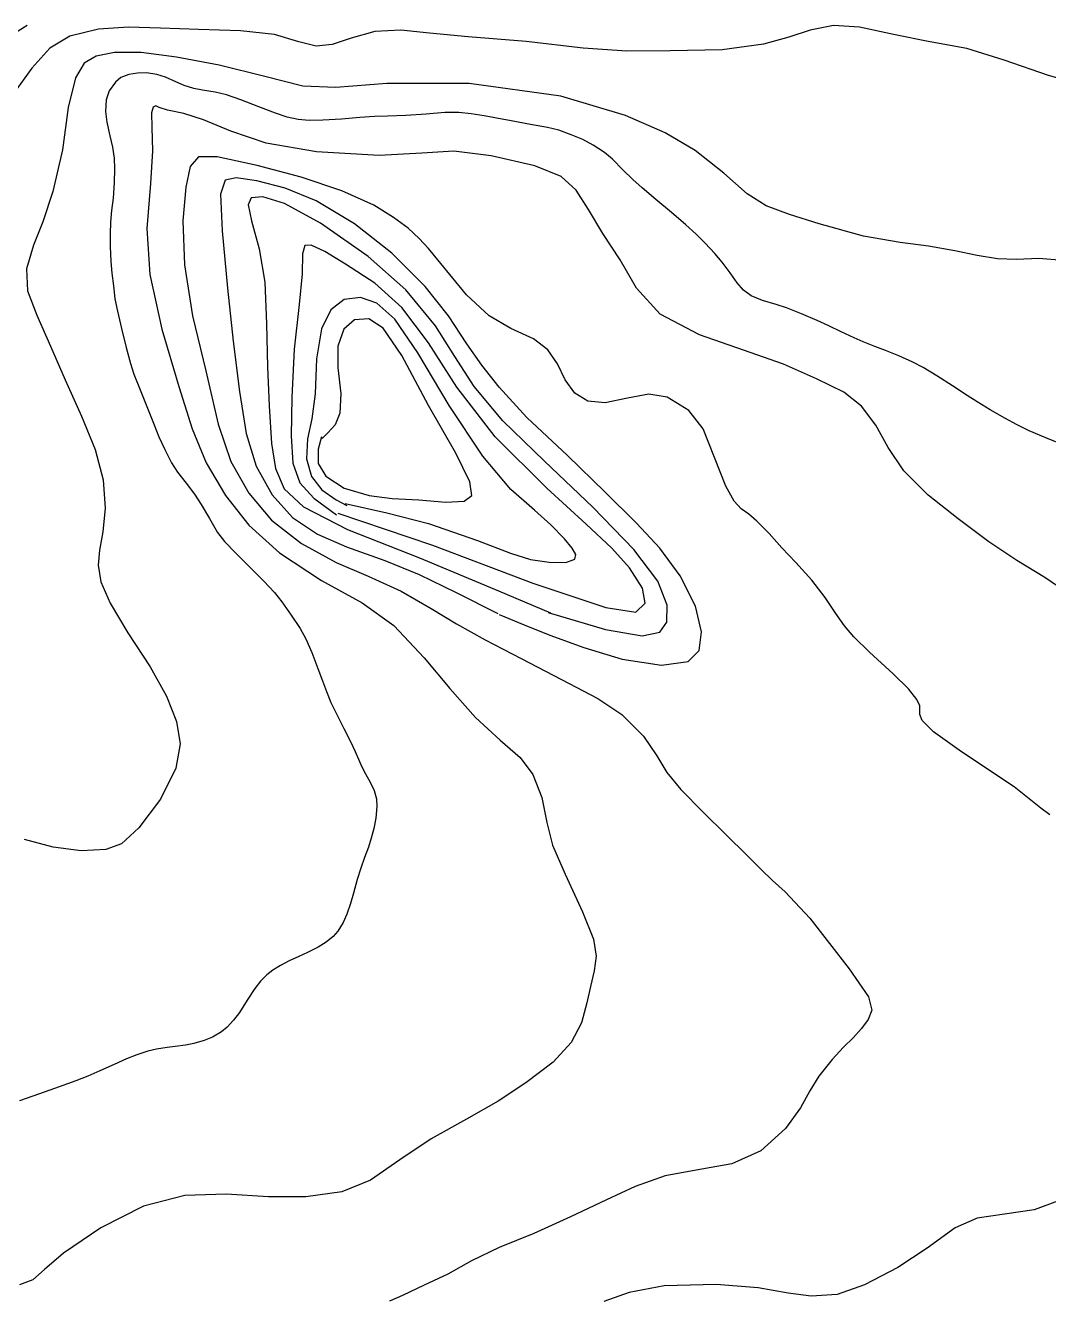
# Model space of a CAD drawing. Extents: x -717076 to -715000, y -984627 to -984000.
# Drawn here: x -715854.4 to -715613.3, y -984480.8 to -984180.2 of the extents above; entities that cross this region are included whole.
import ezdxf

# ---------------------------------------------------------------- set-up
doc = ezdxf.new("R2010")
doc.units = 0
doc.layers.add('contour_lines', color=1, linetype='CONTINUOUS')

msp = doc.modelspace()

# ---------------------------------------------------------------- linework, layer by layer
at = {"layer": 'contour_lines', "color": 1}
for p, q in [((-715854.006, -984180.168, 276), (-715859.706, -984183.802, 276)), ((-715843.914, -984182.72, 277), (-715848.626, -984185.538, 277)), ((-715837.181, -984181.052, 277), (-715843.914, -984182.72, 277)), ((-715830.113, -984180.584, 277), (-715837.181, -984181.052, 277)), ((-715822.574, -984180.858, 277), (-715830.113, -984180.584, 277)), ((-715813.638, -984181.175, 277), (-715822.574, -984180.858, 277)), ((-715803.706, -984181.473, 277), (-715813.638, -984181.175, 277)), ((-715795.734, -984182.314, 277), (-715803.706, -984181.473, 277)), ((-715790.011, -984184.044, 277), (-715795.734, -984182.314, 277)), ((-715772.048, -984181.579, 277), (-715777.615, -984183.146, 277)), ((-715765.945, -984181.265, 277), (-715772.048, -984181.579, 277)), ((-715759.224, -984181.984, 277), (-715765.945, -984181.265, 277)), ((-715750.113, -984182.827, 277), (-715759.224, -984181.984, 277)), ((-715736.397, -984183.934, 277), (-715750.113, -984182.827, 277)), ((-715669.482, -984181.261, 277), (-715674.477, -984182.93, 277)), ((-715663.998, -984180.234, 277), (-715669.482, -984181.261, 277)), ((-715657.852, -984180.573, 277), (-715663.998, -984180.234, 277)), ((-715649.42, -984182.412, 277), (-715657.852, -984180.573, 277)), ((-715641.639, -984183.929, 277), (-715649.42, -984182.412, 277)), ((-715848.626, -984185.538, 277), (-715852.93, -984190.265, 277)), ((-715785.909, -984185.035, 277), (-715790.011, -984184.044, 277)), ((-715782.145, -984184.658, 277), (-715785.909, -984185.035, 277)), ((-715777.615, -984183.146, 277), (-715782.145, -984184.658, 277)), ((-715722.981, -984185.569, 277), (-715736.397, -984183.934, 277)), ((-715712.717, -984186.236, 277), (-715722.981, -984185.569, 277)), ((-715690.213, -984185.905, 277), (-715702.483, -984186.177, 277)), ((-715680.463, -984184.579, 277), (-715690.213, -984185.905, 277)), ((-715674.477, -984182.93, 277), (-715680.463, -984184.579, 277)), ((-715632.587, -984185.613, 277), (-715641.639, -984183.929, 277)), ((-715623.745, -984188.338, 277), (-715632.587, -984185.613, 277)), ((-715837.697, -984187.416, 278), (-715840.557, -984189.068, 278)), ((-715833.422, -984186.542, 278), (-715837.697, -984187.416, 278)), ((-715827.157, -984186.562, 278), (-715833.422, -984186.542, 278)), ((-715818.788, -984187.673, 278), (-715827.157, -984186.562, 278)), ((-715808.758, -984189.578, 278), (-715818.788, -984187.673, 278)), ((-715702.483, -984186.177, 277), (-715712.717, -984186.236, 277)), ((-715613.339, -984191.973, 277), (-715623.745, -984188.338, 277)), ((-715852.93, -984190.265, 277), (-715857.203, -984196.235, 277)), ((-715840.557, -984189.068, 278), (-715842.577, -984192.486, 278)), ((-715830.002, -984191.737, 279), (-715831.914, -984192.466, 279)), ((-715827.961, -984191.393, 279), (-715830.002, -984191.737, 279)), ((-715825.893, -984191.372, 279), (-715827.961, -984191.393, 279)), ((-715823.465, -984191.707, 279), (-715825.893, -984191.372, 279)), ((-715821.39, -984192.37, 279), (-715823.465, -984191.707, 279)), ((-715798.007, -984192.236, 278), (-715808.758, -984189.578, 278)), ((-715842.577, -984192.486, 278), (-715844.354, -984199.527, 278)), ((-715833.2, -984193.525, 279), (-715834.664, -984195.622, 279)), ((-715831.914, -984192.466, 279), (-715833.2, -984193.525, 279)), ((-715818.971, -984193.492, 279), (-715821.39, -984192.37, 279)), ((-715816.972, -984194.366, 279), (-715818.971, -984193.492, 279)), ((-715814.718, -984195.057, 279), (-715816.972, -984194.366, 279)), ((-715789.042, -984194.488, 278), (-715798.007, -984192.236, 278)), ((-715781.297, -984194.825, 278), (-715789.042, -984194.488, 278)), ((-715769.238, -984193.893, 278), (-715781.297, -984194.825, 278)), ((-715749.854, -984193.888, 278), (-715769.238, -984193.893, 278)), ((-715728.212, -984196.805, 278), (-715749.854, -984193.888, 278)), ((-715606.904, -984193.756, 277), (-715613.339, -984191.973, 277)), ((-715835.367, -984197.698, 279), (-715835.541, -984200.477, 279)), ((-715834.664, -984195.622, 279), (-715835.367, -984197.698, 279)), ((-715812.7, -984195.433, 279), (-715814.718, -984195.057, 279)), ((-715809.708, -984195.887, 279), (-715812.7, -984195.433, 279)), ((-715807.031, -984196.509, 279), (-715809.708, -984195.887, 279)), ((-715803.608, -984197.689, 279), (-715807.031, -984196.509, 279)), ((-715799.425, -984199.33, 279), (-715803.608, -984197.689, 279)), ((-715712.992, -984201.397, 278), (-715728.212, -984196.805, 278)), ((-715844.354, -984199.527, 278), (-715845.693, -984209.476, 278)), ((-715835.541, -984200.477, 279), (-715835.246, -984202.944, 279)), ((-715824.28, -984199.397, 280), (-715824.665, -984200.8, 280)), ((-715824.665, -984200.8, 280), (-715824.642, -984204.187, 280)), ((-715823.683, -984199.145, 280), (-715824.28, -984199.397, 280)), ((-715822.862, -984199.501, 280), (-715823.683, -984199.145, 280)), ((-715820.932, -984200.171, 280), (-715822.862, -984199.501, 280)), ((-715817.076, -984200.933, 280), (-715820.932, -984200.171, 280)), ((-715812.408, -984202.409, 280), (-715817.076, -984200.933, 280)), ((-715795.494, -984200.849, 279), (-715799.425, -984199.33, 279)), ((-715792.736, -984201.769, 279), (-715795.494, -984200.849, 279)), ((-715755.552, -984200.727, 279), (-715759.986, -984201.101, 279)), ((-715752.263, -984200.684, 279), (-715755.552, -984200.727, 279)), ((-715749.38, -984201.006, 279), (-715752.263, -984200.684, 279)), ((-715835.246, -984202.944, 279), (-715834.513, -984206.172, 279)), ((-715805.983, -984205.11, 280), (-715812.408, -984202.409, 280)), ((-715790.112, -984202.331, 279), (-715792.736, -984201.769, 279)), ((-715787.532, -984202.54, 279), (-715790.112, -984202.331, 279)), ((-715784.286, -984202.506, 279), (-715787.532, -984202.54, 279)), ((-715779.94, -984202.28, 279), (-715784.286, -984202.506, 279)), ((-715775.57, -984201.862, 279), (-715779.94, -984202.28, 279)), ((-715772.16, -984201.624, 279), (-715775.57, -984201.862, 279)), ((-715769.069, -984201.526, 279), (-715772.16, -984201.624, 279)), ((-715764.802, -984201.397, 279), (-715769.069, -984201.526, 279)), ((-715759.986, -984201.101, 279), (-715764.802, -984201.397, 279)), ((-715746.268, -984201.503, 279), (-715749.38, -984201.006, 279)), ((-715743.825, -984201.945, 279), (-715746.268, -984201.503, 279)), ((-715739.95, -984202.66, 279), (-715743.825, -984201.945, 279)), ((-715735.376, -984203.477, 279), (-715739.95, -984202.66, 279)), ((-715731.342, -984204.242, 279), (-715735.376, -984203.477, 279)), ((-715703.659, -984205.487, 278), (-715712.992, -984201.397, 278)), ((-715834.513, -984206.172, 279), (-715833.894, -984208.855, 279)), ((-715824.642, -984204.187, 280), (-715824.494, -984209.704, 280)), ((-715797.698, -984207.921, 280), (-715805.983, -984205.11, 280)), ((-715728.725, -984204.889, 279), (-715731.342, -984204.242, 279)), ((-715725.793, -984205.915, 279), (-715728.725, -984204.889, 279)), ((-715723.081, -984207.051, 279), (-715725.793, -984205.915, 279)), ((-715696.563, -984209.667, 278), (-715703.659, -984205.487, 278)), ((-715845.693, -984209.476, 278), (-715847.948, -984219.295, 278)), ((-715833.894, -984208.855, 279), (-715833.5, -984211.45, 279)), ((-715824.494, -984209.704, 280), (-715824.946, -984217.385, 280)), ((-715785.841, -984209.976, 280), (-715797.698, -984207.921, 280)), ((-715753.446, -984209.785, 280), (-715761.016, -984210.266, 280)), ((-715744.639, -984210.901, 280), (-715753.446, -984209.785, 280)), ((-715720.582, -984208.396, 279), (-715723.081, -984207.051, 279)), ((-715717.97, -984210.107, 279), (-715720.582, -984208.396, 279)), ((-715689.806, -984215.015, 278), (-715696.563, -984209.667, 278)), ((-715833.5, -984211.45, 279), (-715833.383, -984213.935, 279)), ((-715813.657, -984211.146, 281), (-715815.588, -984213.428, 281)), ((-715809.196, -984211.114, 281), (-715813.657, -984211.146, 281)), ((-715799.806, -984213.155, 281), (-715809.196, -984211.114, 281)), ((-715771.076, -984210.812, 280), (-715785.841, -984209.976, 280)), ((-715761.016, -984210.266, 280), (-715771.076, -984210.812, 280)), ((-715734.376, -984213.271, 280), (-715744.639, -984210.901, 280)), ((-715716.1, -984211.691, 279), (-715717.97, -984210.107, 279)), ((-715713.636, -984214.166, 279), (-715716.1, -984211.691, 279)), ((-715833.383, -984213.935, 279), (-715833.49, -984217.172, 279)), ((-715815.588, -984213.428, 281), (-715816.636, -984218.262, 281)), ((-715789.452, -984215.884, 281), (-715799.806, -984213.155, 281)), ((-715779.877, -984219.123, 281), (-715789.452, -984215.884, 281)), ((-715728.16, -984215.783, 280), (-715734.376, -984213.271, 280)), ((-715724.592, -984218.97, 280), (-715728.16, -984215.783, 280)), ((-715711.255, -984216.508, 279), (-715713.636, -984214.166, 279)), ((-715684.356, -984219.827, 278), (-715689.806, -984215.015, 278)), ((-715833.49, -984217.172, 279), (-715833.762, -984220.901, 279)), ((-715824.946, -984217.385, 280), (-715825.83, -984228.047, 280)), ((-715816.636, -984218.262, 281), (-715817.281, -984226.224, 281)), ((-715807.299, -984216.626, 282), (-715808.428, -984219.951, 282)), ((-715804.762, -984216.095, 282), (-715807.299, -984216.626, 282)), ((-715799.907, -984216.799, 282), (-715804.762, -984216.095, 282)), ((-715793.184, -984218.507, 282), (-715799.907, -984216.799, 282)), ((-715785.929, -984221.531, 282), (-715793.184, -984218.507, 282)), ((-715721.711, -984223.54, 280), (-715724.592, -984218.97, 280)), ((-715709.079, -984218.455, 279), (-715711.255, -984216.508, 279)), ((-715705.865, -984221.159, 279), (-715709.079, -984218.455, 279)), ((-715847.948, -984219.295, 278), (-715850.294, -984226.467, 278)), ((-715833.762, -984220.901, 279), (-715834.096, -984223.799, 279)), ((-715808.428, -984219.951, 282), (-715808.012, -984228.562, 282)), ((-715801.204, -984220.79, 283), (-715801.951, -984222.415, 283)), ((-715798.453, -984220.522, 283), (-715801.204, -984220.79, 283)), ((-715793.331, -984222.13, 283), (-715798.453, -984220.522, 283)), ((-715776.888, -984226.909, 282), (-715785.929, -984221.531, 282)), ((-715772.337, -984222.522, 281), (-715779.877, -984219.123, 281)), ((-715702.18, -984224.256, 279), (-715705.865, -984221.159, 279)), ((-715679.872, -984222.703, 278), (-715684.356, -984219.827, 278)), ((-715834.096, -984223.799, 279), (-715834.352, -984226.56, 279)), ((-715801.951, -984222.415, 283), (-715801.153, -984226.23, 283)), ((-715784.852, -984226.784, 283), (-715793.331, -984222.13, 283)), ((-715767.63, -984225.384, 281), (-715772.337, -984222.522, 281)), ((-715718.345, -984229.163, 280), (-715721.711, -984223.54, 280)), ((-715698.805, -984227.125, 279), (-715702.18, -984224.256, 279)), ((-715674.376, -984224.725, 278), (-715679.872, -984222.703, 278)), ((-715667.398, -984226.885, 278), (-715674.376, -984224.725, 278)), ((-715850.294, -984226.467, 278), (-715852.525, -984231.947, 278)), ((-715834.352, -984226.56, 279), (-715834.439, -984229.245, 279)), ((-715817.281, -984226.224, 281), (-715816.943, -984236.596, 281)), ((-715801.153, -984226.23, 283), (-715799.291, -984232.838, 283)), ((-715773.626, -984234.635, 283), (-715784.852, -984226.784, 283)), ((-715768.037, -984233.786, 282), (-715776.888, -984226.909, 282)), ((-715764.229, -984227.942, 281), (-715767.63, -984225.384, 281)), ((-715761.616, -984230.349, 281), (-715764.229, -984227.942, 281)), ((-715696.364, -984229.353, 279), (-715698.805, -984227.125, 279)), ((-715656.947, -984229.821, 278), (-715667.398, -984226.885, 278)), ((-715834.439, -984229.245, 279), (-715834.404, -984232.254, 279)), ((-715825.83, -984228.047, 280), (-715825.116, -984238.878, 280)), ((-715808.012, -984228.562, 282), (-715806.767, -984242.063, 282)), ((-715759.389, -984232.723, 281), (-715761.616, -984230.349, 281)), ((-715714.287, -984235.414, 280), (-715718.345, -984229.163, 280)), ((-715694.236, -984231.504, 279), (-715696.364, -984229.353, 279)), ((-715648.299, -984231.31, 278), (-715656.947, -984229.821, 278)), ((-715852.525, -984231.947, 278), (-715854.14, -984237.502, 278)), ((-715834.404, -984232.254, 279), (-715834.257, -984235.762, 279)), ((-715799.291, -984232.838, 283), (-715797.982, -984240.653, 283)), ((-715789.085, -984233.99, 284), (-715789.195, -984238.687, 284)), ((-715788.6, -984232.042, 284), (-715789.085, -984233.99, 284)), ((-715787.059, -984231.956, 284), (-715788.6, -984232.042, 284)), ((-715783.846, -984233.47, 284), (-715787.059, -984231.956, 284)), ((-715778.95, -984236.408, 284), (-715783.846, -984233.47, 284)), ((-715760.191, -984241.712, 282), (-715768.037, -984233.786, 282)), ((-715757.205, -984235.398, 281), (-715759.389, -984232.723, 281)), ((-715691.951, -984233.935, 279), (-715694.236, -984231.504, 279)), ((-715690.257, -984235.911, 279), (-715691.951, -984233.935, 279)), ((-715641.593, -984232.138, 278), (-715648.299, -984231.31, 278)), ((-715635.414, -984233.272, 278), (-715641.593, -984232.138, 278)), ((-715630.138, -984234.399, 278), (-715635.414, -984233.272, 278)), ((-715834.257, -984235.762, 279), (-715834.017, -984238.507, 279)), ((-715816.943, -984236.596, 281), (-715814.998, -984248.547, 281)), ((-715772.088, -984240.866, 284), (-715778.95, -984236.408, 284)), ((-715764.764, -984242.496, 283), (-715773.626, -984234.635, 283)), ((-715754.418, -984238.829, 281), (-715757.205, -984235.398, 281)), ((-715710.436, -984242.033, 280), (-715714.287, -984235.414, 280)), ((-715688.363, -984238.418, 279), (-715690.257, -984235.911, 279)), ((-715625.324, -984235.153, 278), (-715630.138, -984234.399, 278)), ((-715620.844, -984235.282, 278), (-715625.324, -984235.153, 278)), ((-715615.582, -984235.044, 278), (-715620.844, -984235.282, 278)), ((-715609.898, -984235.557, 278), (-715615.582, -984235.044, 278)), ((-715854.14, -984237.502, 278), (-715853.893, -984242.692, 278)), ((-715834.017, -984238.507, 279), (-715833.686, -984241.545, 279)), ((-715825.116, -984238.878, 280), (-715822.286, -984251.754, 280)), ((-715789.195, -984238.687, 284), (-715789.932, -984245.948, 284)), ((-715750.461, -984243.665, 281), (-715754.418, -984238.829, 281)), ((-715686.677, -984240.788, 279), (-715688.363, -984238.418, 279)), ((-715853.893, -984242.692, 278), (-715851.699, -984248.449, 278)), ((-715833.686, -984241.545, 279), (-715833.317, -984244.549, 279)), ((-715806.767, -984242.063, 282), (-715805.463, -984254.554, 282)), ((-715797.982, -984240.653, 283), (-715797.562, -984250.479, 283)), ((-715765.74, -984246.586, 284), (-715772.088, -984240.866, 284)), ((-715757.782, -984250.92, 283), (-715764.764, -984242.496, 283)), ((-715754.745, -984248.595, 282), (-715760.191, -984241.712, 282)), ((-715704.8, -984248.195, 280), (-715710.436, -984242.033, 280)), ((-715685.214, -984242.549, 279), (-715686.677, -984240.788, 279)), ((-715683.4, -984243.87, 279), (-715685.214, -984242.549, 279)), ((-715833.317, -984244.549, 279), (-715832.735, -984247.449, 279)), ((-715789.932, -984245.948, 284), (-715791.068, -984256.398, 284)), ((-715779.29, -984244.737, 285), (-715782.475, -984247.15, 285)), ((-715775.47, -984244.279, 285), (-715779.29, -984244.737, 285)), ((-715771.569, -984245.608, 285), (-715775.47, -984244.279, 285)), ((-715767.352, -984249.408, 285), (-715771.569, -984245.608, 285)), ((-715745.139, -984248.598, 281), (-715750.461, -984243.665, 281)), ((-715680.69, -984244.938, 279), (-715683.4, -984243.87, 279)), ((-715677.5, -984245.895, 279), (-715680.69, -984244.938, 279)), ((-715675.074, -984246.701, 279), (-715677.5, -984245.895, 279)), ((-715851.699, -984248.449, 278), (-715848.463, -984255.732, 278)), ((-715832.735, -984247.449, 279), (-715831.743, -984251.556, 279)), ((-715814.998, -984248.547, 281), (-715811.915, -984261.506, 281)), ((-715782.475, -984247.15, 285), (-715784.6, -984251.636, 285)), ((-715759.43, -984254.91, 284), (-715765.74, -984246.586, 284)), ((-715750.377, -984255.176, 282), (-715754.745, -984248.595, 282)), ((-715740.001, -984251.573, 281), (-715745.139, -984248.598, 281)), ((-715695.523, -984253.027, 280), (-715704.8, -984248.195, 280)), ((-715671.555, -984248.099, 279), (-715675.074, -984246.701, 279)), ((-715667.859, -984249.646, 279), (-715671.555, -984248.099, 279)), ((-715831.743, -984251.556, 279), (-715830.645, -984256.042, 279)), ((-715822.286, -984251.754, 280), (-715818.257, -984265.199, 280)), ((-715797.562, -984250.479, 283), (-715797.39, -984260.583, 283)), ((-715784.6, -984251.636, 285), (-715785.775, -984258.709, 285)), ((-715779.396, -984251.692, 286), (-715780.772, -984255.746, 286)), ((-715776.821, -984249.515, 286), (-715779.396, -984251.692, 286)), ((-715773.444, -984249.319, 286), (-715776.821, -984249.515, 286)), ((-715770.083, -984251.528, 286), (-715773.444, -984249.319, 286)), ((-715765.667, -984257.937, 286), (-715770.083, -984251.528, 286)), ((-715761.909, -984257.265, 285), (-715767.352, -984249.408, 285)), ((-715753.219, -984258.158, 283), (-715757.782, -984250.92, 283)), ((-715734.709, -984254.008, 281), (-715740.001, -984251.573, 281)), ((-715665.064, -984250.906, 279), (-715667.859, -984249.646, 279)), ((-715662.145, -984252.327, 279), (-715665.064, -984250.906, 279)), ((-715805.463, -984254.554, 282), (-715803.995, -984266.408, 282)), ((-715752.736, -984265.416, 284), (-715759.43, -984254.91, 284)), ((-715731.281, -984256.578, 281), (-715734.709, -984254.008, 281)), ((-715685.155, -984256.688, 280), (-715695.523, -984253.027, 280)), ((-715659.141, -984253.783, 279), (-715662.145, -984252.327, 279)), ((-715657.016, -984254.703, 279), (-715659.141, -984253.783, 279)), ((-715654.213, -984255.77, 279), (-715657.016, -984254.703, 279)), ((-715848.463, -984255.732, 278), (-715845.034, -984263.645, 278)), ((-715830.645, -984256.042, 279), (-715829.669, -984259.784, 279)), ((-715791.068, -984256.398, 284), (-715791.601, -984267.822, 284)), ((-715780.772, -984255.746, 286), (-715780.786, -984260.846, 286)), ((-715759.408, -984269.686, 286), (-715765.667, -984257.937, 286)), ((-715754.584, -984269.67, 285), (-715761.909, -984257.265, 285)), ((-715746.833, -984260.183, 282), (-715750.377, -984255.176, 282)), ((-715729.053, -984259.927, 281), (-715731.281, -984256.578, 281)), ((-715675.763, -984259.988, 280), (-715685.155, -984256.688, 280)), ((-715651.757, -984256.717, 279), (-715654.213, -984255.77, 279)), ((-715648.602, -984258.04, 279), (-715651.757, -984256.717, 279)), ((-715645.281, -984259.507, 279), (-715648.602, -984258.04, 279)), ((-715829.669, -984259.784, 279), (-715828.834, -984262.313, 279)), ((-715797.39, -984260.583, 283), (-715797, -984269.797, 283)), ((-715785.775, -984258.709, 285), (-715786.13, -984266.99, 285)), ((-715780.786, -984260.846, 286), (-715780.118, -984266.867, 286)), ((-715748.67, -984265.208, 283), (-715753.219, -984258.158, 283)), ((-715742.797, -984265.366, 282), (-715746.833, -984260.183, 282)), ((-715727.223, -984263.623, 281), (-715729.053, -984259.927, 281)), ((-715668.023, -984263.454, 280), (-715675.763, -984259.988, 280)), ((-715642.825, -984260.761, 279), (-715645.281, -984259.507, 279)), ((-715639.646, -984262.689, 279), (-715642.825, -984260.761, 279)), ((-715845.034, -984263.645, 278), (-715841.189, -984272.194, 278)), ((-715828.834, -984262.313, 279), (-715827.382, -984265.998, 279)), ((-715811.915, -984261.506, 281), (-715808.962, -984274.115, 281)), ((-715724.944, -984266.799, 281), (-715727.223, -984263.623, 281)), ((-715661.558, -984266.585, 280), (-715668.023, -984263.454, 280)), ((-715635.907, -984265.111, 279), (-715639.646, -984262.689, 279)), ((-715827.382, -984265.998, 279), (-715825.649, -984270.327, 279)), ((-715818.257, -984265.199, 280), (-715815.146, -984275.18, 280)), ((-715803.995, -984266.408, 282), (-715802.423, -984276.312, 282)), ((-715786.13, -984266.99, 285), (-715786.901, -984272.834, 285)), ((-715780.118, -984266.867, 286), (-715780.278, -984271.537, 286)), ((-715743.696, -984277.067, 284), (-715752.736, -984265.416, 284)), ((-715741.94, -984273.286, 283), (-715748.67, -984265.208, 283)), ((-715736.267, -984272.504, 282), (-715742.797, -984265.366, 282)), ((-715721.849, -984268.717, 281), (-715724.944, -984266.799, 281)), ((-715707.504, -984267.013, 281), (-715712.502, -984268.001, 281)), ((-715703.163, -984267.735, 281), (-715707.504, -984267.013, 281)), ((-715657.368, -984269.832, 280), (-715661.558, -984266.585, 280)), ((-715632.517, -984267.33, 279), (-715635.907, -984265.111, 279)), ((-715797, -984269.797, 283), (-715796.418, -984278.626, 283)), ((-715791.601, -984267.822, 284), (-715791.81, -984276.864, 284)), ((-715752.998, -984280.945, 286), (-715759.408, -984269.686, 286)), ((-715746.606, -984281.619, 285), (-715754.584, -984269.67, 285)), ((-715717.766, -984269.089, 281), (-715721.849, -984268.717, 281)), ((-715712.502, -984268.001, 281), (-715717.766, -984269.089, 281)), ((-715698.038, -984270.896, 281), (-715703.163, -984267.735, 281)), ((-715654.035, -984274.363, 280), (-715657.368, -984269.832, 280)), ((-715630.115, -984268.846, 279), (-715632.517, -984267.33, 279)), ((-715627.041, -984270.695, 279), (-715630.115, -984268.846, 279)), ((-715841.189, -984272.194, 278), (-715837.972, -984280.095, 278)), ((-715825.649, -984270.327, 279), (-715824.081, -984274.266, 279)), ((-715786.901, -984272.834, 285), (-715787.9, -984277.582, 285)), ((-715780.278, -984271.537, 286), (-715781.422, -984274.232, 286)), ((-715726.705, -984281.472, 282), (-715736.267, -984272.504, 282)), ((-715694.718, -984275.198, 281), (-715698.038, -984270.896, 281)), ((-715623.598, -984272.715, 279), (-715627.041, -984270.695, 279)), ((-715620.732, -984274.28, 279), (-715623.598, -984272.715, 279)), ((-715824.081, -984274.266, 279), (-715822.929, -984277.08, 279)), ((-715815.146, -984275.18, 280), (-715811.778, -984283.195, 280)), ((-715808.962, -984274.115, 281), (-715805.978, -984282.915, 281)), ((-715781.422, -984274.232, 286), (-715783.142, -984276.144, 286)), ((-715732.119, -984282.781, 283), (-715741.94, -984273.286, 283)), ((-715692.004, -984281.96, 281), (-715694.718, -984275.198, 281)), ((-715651.1, -984279.613, 280), (-715654.035, -984274.363, 280)), ((-715617.867, -984275.636, 279), (-715620.732, -984274.28, 279)), ((-715613.916, -984277.331, 279), (-715617.867, -984275.636, 279)), ((-715822.929, -984277.08, 279), (-715821.553, -984280.066, 279)), ((-715802.423, -984276.312, 282), (-715800.056, -984283.965, 282)), ((-715796.418, -984278.626, 283), (-715795.477, -984284.585, 283)), ((-715791.81, -984276.864, 284), (-715791.403, -984283.277, 284)), ((-715787.9, -984277.582, 285), (-715788.167, -984282.274, 285)), ((-715784.665, -984277.057, 286), (-715785.447, -984280.015, 286)), ((-715783.142, -984276.144, 286), (-715784.486, -984277.45, 286)), ((-715731.56, -984289.179, 284), (-715743.696, -984277.067, 284)), ((-715609.345, -984279.225, 279), (-715613.916, -984277.331, 279)), ((-715837.972, -984280.095, 278), (-715836.083, -984287.246, 278)), ((-715821.553, -984280.066, 279), (-715819.945, -984283.187, 279)), ((-715785.447, -984280.015, 286), (-715785.406, -984283.35, 286)), ((-715749.699, -984287.663, 286), (-715752.998, -984280.945, 286)), ((-715739.987, -984289.458, 285), (-715746.606, -984281.619, 285)), ((-715717.771, -984290.129, 282), (-715726.705, -984281.472, 282)), ((-715689.333, -984288.69, 281), (-715692.004, -984281.96, 281)), ((-715647.394, -984285.1, 280), (-715651.1, -984279.613, 280)), ((-715819.945, -984283.187, 279), (-715818.542, -984285.401, 279)), ((-715811.778, -984283.195, 280), (-715807.228, -984290.929, 280)), ((-715805.978, -984282.915, 281), (-715801.772, -984290.379, 281)), ((-715800.056, -984283.965, 282), (-715796.274, -984290.785, 282)), ((-715795.477, -984284.585, 283), (-715793.424, -984289.326, 283)), ((-715791.403, -984283.277, 284), (-715789.768, -984287.892, 284)), ((-715788.167, -984282.274, 285), (-715787.031, -984286.43, 285)), ((-715785.406, -984283.35, 286), (-715783.626, -984286.367, 286)), ((-715720.691, -984293.632, 283), (-715732.119, -984282.781, 283)), ((-715641.648, -984290.798, 280), (-715647.394, -984285.1, 280)), ((-715836.083, -984287.246, 278), (-715835.579, -984293.897, 278)), ((-715818.542, -984285.401, 279), (-715816.55, -984288.012, 279)), ((-715816.55, -984288.012, 279), (-715814.57, -984290.622, 279)), ((-715789.768, -984287.892, 284), (-715786.452, -984291.565, 284)), ((-715787.031, -984286.43, 285), (-715784.566, -984289.533, 285)), ((-715783.626, -984286.367, 286), (-715779.279, -984289.155, 286)), ((-715749.223, -984290.926, 286), (-715749.699, -984287.663, 286)), ((-715814.57, -984290.622, 279), (-715812.999, -984293.012, 279)), ((-715807.228, -984290.929, 280), (-715801.737, -984297.897, 280)), ((-715801.772, -984290.379, 281), (-715796.384, -984296.72, 281)), ((-715796.274, -984290.785, 282), (-715791.46, -984296.085, 282)), ((-715793.424, -984289.326, 283), (-715788.86, -984293.56, 283)), ((-715784.566, -984289.533, 285), (-715781.198, -984291.91, 285)), ((-715779.279, -984289.155, 286), (-715773.436, -984290.878, 286)), ((-715773.436, -984290.878, 286), (-715767.975, -984291.58, 286)), ((-715751.01, -984292.261, 286), (-715749.223, -984290.926, 286)), ((-715734.474, -984294.357, 285), (-715739.987, -984289.458, 285)), ((-715722.29, -984297.665, 284), (-715731.56, -984289.179, 284)), ((-715710.393, -984297.394, 282), (-715717.771, -984290.129, 282)), ((-715687.417, -984292.278, 281), (-715689.333, -984288.69, 281)), ((-715634.617, -984296.371, 280), (-715641.648, -984290.798, 280)), ((-715835.579, -984293.897, 278), (-715836.156, -984299.442, 278)), ((-715812.999, -984293.012, 279), (-715811.026, -984296.355, 279)), ((-715788.86, -984293.56, 283), (-715778.502, -984298.892, 283)), ((-715786.452, -984291.565, 284), (-715781.095, -984295.467, 284)), ((-715781.198, -984291.91, 285), (-715778.699, -984293.289, 285)), ((-715779.045, -984292.774, 285), (-715769.232, -984294.974, 285)), ((-715767.975, -984291.58, 286), (-715761.664, -984291.966, 286)), ((-715761.664, -984291.966, 286), (-715755.351, -984292.441, 286)), ((-715755.351, -984292.441, 286), (-715751.01, -984292.261, 286)), ((-715711.028, -984303.598, 283), (-715720.691, -984293.632, 283)), ((-715685.755, -984294.03, 281), (-715687.417, -984292.278, 281)), ((-715683.943, -984295.326, 281), (-715685.755, -984294.03, 281)), ((-715811.026, -984296.355, 279), (-715809.115, -984299.602, 279)), ((-715796.384, -984296.72, 281), (-715789.343, -984302.245, 281)), ((-715791.46, -984296.085, 282), (-715785.609, -984300.033, 282)), ((-715780.786, -984295.029, 284), (-715758.45, -984302.63, 284)), ((-715769.232, -984294.974, 285), (-715759.424, -984297.463, 285)), ((-715730.6, -984297.833, 285), (-715734.474, -984294.357, 285)), ((-715682.021, -984296.927, 281), (-715683.943, -984295.326, 281)), ((-715679.173, -984299.841, 281), (-715682.021, -984296.927, 281)), ((-715627.378, -984301.792, 280), (-715634.617, -984296.371, 280)), ((-715836.156, -984299.442, 278), (-715836.986, -984303.819, 278)), ((-715809.115, -984299.602, 279), (-715807.514, -984301.731, 279)), ((-715801.737, -984297.897, 280), (-715794.522, -984304.4, 280)), ((-715785.609, -984300.033, 282), (-715778.772, -984303.002, 282)), ((-715778.502, -984298.892, 283), (-715761.539, -984305.576, 283)), ((-715759.424, -984297.463, 285), (-715747.906, -984301.482, 285)), ((-715727.372, -984301.084, 285), (-715730.6, -984297.833, 285)), ((-715716.247, -984303.276, 284), (-715722.29, -984297.665, 284)), ((-715704.929, -984303.308, 282), (-715710.393, -984297.394, 282)), ((-715676.127, -984303.254, 281), (-715679.173, -984299.841, 281)), ((-715807.514, -984301.731, 279), (-715804.805, -984304.515, 279)), ((-715789.343, -984302.245, 281), (-715781.208, -984306.665, 281)), ((-715778.772, -984303.002, 282), (-715769.708, -984306.224, 282)), ((-715758.45, -984302.63, 284), (-715734.848, -984311.556, 284)), ((-715747.906, -984301.482, 285), (-715740.076, -984304.461, 285)), ((-715725.573, -984303.299, 285), (-715727.372, -984301.084, 285)), ((-715620.745, -984306.241, 280), (-715627.378, -984301.792, 280)), ((-715836.986, -984303.819, 278), (-715837.28, -984307.28, 278)), ((-715804.805, -984304.515, 279), (-715801.461, -984307.832, 279)), ((-715794.522, -984304.4, 280), (-715784.658, -984310.89, 280)), ((-715761.539, -984305.576, 283), (-715742.889, -984313.387, 283)), ((-715740.076, -984304.461, 285), (-715735.395, -984306.017, 285)), ((-715735.395, -984306.017, 285), (-715730.977, -984306.643, 285)), ((-715727.034, -984306.661, 285), (-715724.904, -984305.877, 285)), ((-715724.689, -984304.827, 285), (-715725.573, -984303.299, 285)), ((-715724.904, -984305.877, 285), (-715724.689, -984304.827, 285)), ((-715712.023, -984307.916, 284), (-715716.247, -984303.276, 284)), ((-715705.356, -984311.103, 283), (-715711.028, -984303.598, 283)), ((-715700.105, -984309.857, 282), (-715704.929, -984303.308, 282)), ((-715672.875, -984306.695, 281), (-715676.127, -984303.254, 281)), ((-715837.28, -984307.28, 278), (-715836.596, -984311.243, 278)), ((-715801.461, -984307.832, 279), (-715798.226, -984311.115, 279)), ((-715781.208, -984306.665, 281), (-715773.633, -984309.927, 281)), ((-715769.708, -984306.224, 282), (-715761.651, -984309.482, 282)), ((-715730.977, -984306.643, 285), (-715727.034, -984306.661, 285)), ((-715709.013, -984312.77, 284), (-715712.023, -984307.916, 284)), ((-715669.068, -984310.839, 281), (-715672.875, -984306.695, 281)), ((-715614.224, -984310.238, 280), (-715620.745, -984306.241, 280)), ((-715836.596, -984311.243, 278), (-715834.419, -984316.269, 278)), ((-715798.226, -984311.115, 279), (-715795.739, -984313.732, 279)), ((-715784.658, -984310.89, 280), (-715775.059, -984316.166, 280)), ((-715773.633, -984309.927, 281), (-715765.88, -984313.436, 281)), ((-715761.651, -984309.482, 282), (-715752.932, -984313.794, 282)), ((-715734.848, -984311.556, 284), (-715717.646, -984317.314, 284)), ((-715703.172, -984316.712, 283), (-715705.356, -984311.103, 283)), ((-715696.521, -984316.999, 282), (-715700.105, -984309.857, 282)), ((-715665.916, -984314.923, 281), (-715669.068, -984310.839, 281)), ((-715608.469, -984314.171, 280), (-715614.224, -984310.238, 280)), ((-715795.739, -984313.732, 279), (-715793.984, -984315.926, 279)), ((-715765.88, -984313.436, 281), (-715758.755, -984317.554, 281)), ((-715752.932, -984313.794, 282), (-715743.119, -984318.719, 282)), ((-715742.889, -984313.387, 283), (-715730.634, -984318.53, 283)), ((-715708.353, -984316.236, 284), (-715709.013, -984312.77, 284)), ((-715663.45, -984318.728, 281), (-715665.916, -984314.923, 281)), ((-715834.419, -984316.269, 278), (-715830.239, -984323.262, 278)), ((-715793.984, -984315.926, 279), (-715791.803, -984319.056, 279)), ((-715775.059, -984316.166, 280), (-715767.58, -984321.503, 280)), ((-715758.755, -984317.554, 281), (-715752.814, -984321.108, 281)), ((-715717.646, -984317.314, 284), (-715710.577, -984318.35, 284)), ((-715710.577, -984318.35, 284), (-715708.353, -984316.236, 284)), ((-715703.245, -984320.759, 283), (-715703.172, -984316.712, 283)), ((-715695.115, -984323.047, 282), (-715696.521, -984316.999, 282)), ((-715791.803, -984319.056, 279), (-715789.694, -984322.234, 279)), ((-715752.814, -984321.108, 281), (-715746.068, -984324.885, 281)), ((-715742.734, -984318.936, 282), (-715736.846, -984321.339, 282)), ((-715731.216, -984318.471, 283), (-715717.675, -984322.463, 283)), ((-715704.887, -984323.08, 283), (-715703.245, -984320.759, 283)), ((-715661.431, -984321.611, 281), (-715663.45, -984318.728, 281)), ((-715830.239, -984323.262, 278), (-715825.046, -984331.236, 278)), ((-715789.694, -984322.234, 279), (-715788.314, -984324.672, 279)), ((-715767.58, -984321.503, 280), (-715760.404, -984329.174, 280)), ((-715736.846, -984321.339, 282), (-715730.824, -984323.81, 282)), ((-715730.824, -984323.81, 282), (-715722.796, -984326.728, 282)), ((-715717.675, -984322.463, 283), (-715709.073, -984323.934, 283)), ((-715709.073, -984323.934, 283), (-715704.887, -984323.08, 283)), ((-715695.603, -984327.453, 282), (-715695.115, -984323.047, 282)), ((-715659.197, -984324.202, 281), (-715661.431, -984321.611, 281)), ((-715788.314, -984324.672, 279), (-715786.897, -984327.908, 279)), ((-715746.068, -984324.885, 281), (-715737.582, -984329.264, 281)), ((-715722.796, -984326.728, 282), (-715713.762, -984329.427, 282)), ((-715655.475, -984327.817, 281), (-715659.197, -984324.202, 281)), ((-715786.897, -984327.908, 279), (-715785.477, -984331.619, 279)), ((-715760.404, -984329.174, 280), (-715754.419, -984336.385, 280)), ((-715737.582, -984329.264, 281), (-715728.11, -984334.213, 281)), ((-715713.762, -984329.427, 282), (-715704.493, -984330.88, 282)), ((-715704.493, -984330.88, 282), (-715698.246, -984329.98, 282)), ((-715698.246, -984329.98, 282), (-715695.603, -984327.453, 282)), ((-715649.937, -984332.882, 281), (-715655.475, -984327.817, 281)), ((-715825.046, -984331.236, 278), (-715821.176, -984338.184, 278)), ((-715785.477, -984331.619, 279), (-715784.407, -984334.551, 279)), ((-715646.294, -984336.482, 281), (-715649.937, -984332.882, 281)), ((-715784.407, -984334.551, 279), (-715783.466, -984337.09, 279)), ((-715728.11, -984334.213, 281), (-715719.531, -984338.735, 281)), ((-715821.176, -984338.184, 278), (-715818.816, -984344.169, 278)), ((-715783.466, -984337.09, 279), (-715782.417, -984339.634, 279)), ((-715754.419, -984336.385, 280), (-715748.335, -984343.184, 280)), ((-715719.531, -984338.735, 281), (-715713.89, -984342.503, 281)), ((-715644.353, -984338.98, 281), (-715646.294, -984336.482, 281)), ((-715643.658, -984340.437, 281), (-715644.353, -984338.98, 281)), ((-715782.417, -984339.634, 279), (-715781.12, -984342.332, 279)), ((-715643.635, -984341.43, 281), (-715643.658, -984340.437, 281)), ((-715643.651, -984342.48, 281), (-715643.635, -984341.43, 281)), ((-715818.816, -984344.169, 278), (-715817.963, -984349.416, 278)), ((-715781.12, -984342.332, 279), (-715779.345, -984345.789, 279)), ((-715748.335, -984343.184, 280), (-715742.519, -984348.54, 280)), ((-715713.89, -984342.503, 281), (-715708.791, -984347.578, 281)), ((-715643.064, -984343.883, 281), (-715643.651, -984342.48, 281)), ((-715640.444, -984346.538, 281), (-715643.064, -984343.883, 281)), ((-715779.345, -984345.789, 279), (-715777.805, -984348.857, 279)), ((-715708.791, -984347.578, 281), (-715705.625, -984352.244, 281)), ((-715633.789, -984351.287, 281), (-715640.444, -984346.538, 281)), ((-715817.963, -984349.416, 278), (-715818.946, -984355.112, 278)), ((-715777.805, -984348.857, 279), (-715776.737, -984351.188, 279)), ((-715776.737, -984351.188, 279), (-715775.711, -984353.59, 279)), ((-715742.519, -984348.54, 280), (-715737.839, -984352.622, 280)), ((-715775.711, -984353.59, 279), (-715775.065, -984355.014, 279)), ((-715737.839, -984352.622, 280), (-715734.804, -984356.62, 280)), ((-715705.625, -984352.244, 281), (-715703.271, -984356.138, 281)), ((-715621.446, -984359.525, 281), (-715633.789, -984351.287, 281)), ((-715818.946, -984355.112, 278), (-715822.582, -984362.464, 278)), ((-715775.065, -984355.014, 279), (-715774.276, -984356.506, 279)), ((-715774.276, -984356.506, 279), (-715773.177, -984358.465, 279)), ((-715734.804, -984356.62, 280), (-715732.683, -984362.034, 280)), ((-715703.271, -984356.138, 281), (-715699.943, -984360.133, 281)), ((-715773.177, -984358.465, 279), (-715772.24, -984360.426, 279)), ((-715699.943, -984360.133, 281), (-715694.707, -984365.516, 281)), ((-715615.146, -984364.583, 281), (-715621.446, -984359.525, 281)), ((-715822.582, -984362.464, 278), (-715827.661, -984369.207, 278)), ((-715772.24, -984360.426, 279), (-715771.694, -984362.382, 279)), ((-715771.694, -984362.382, 279), (-715771.612, -984364.169, 279)), ((-715732.683, -984362.034, 280), (-715731.569, -984367.936, 280)), ((-715771.612, -984364.169, 279), (-715771.87, -984366.937, 279)), ((-715694.707, -984365.516, 281), (-715689.281, -984370.803, 281)), ((-715613.011, -984366.131, 281), (-715615.146, -984364.583, 281)), ((-715827.661, -984369.207, 278), (-715831.751, -984372.923, 278)), ((-715771.87, -984366.937, 279), (-715772.29, -984369.339, 279)), ((-715731.569, -984367.936, 280), (-715730.221, -984373.248, 280)), ((-715847.901, -984373.732, 278), (-715854.629, -984371.917, 278)), ((-715772.906, -984371.662, 279), (-715773.584, -984373.707, 279)), ((-715772.29, -984369.339, 279), (-715772.906, -984371.662, 279)), ((-715689.281, -984370.803, 281), (-715684.395, -984375.59, 281)), ((-715841.232, -984374.624, 278), (-715847.901, -984373.732, 278)), ((-715835.466, -984374.327, 278), (-715841.232, -984374.624, 278)), ((-715831.751, -984372.923, 278), (-715835.466, -984374.327, 278)), ((-715773.584, -984373.707, 279), (-715774.484, -984376.159, 279)), ((-715730.221, -984373.248, 280), (-715727.222, -984380.131, 280)), ((-715774.484, -984376.159, 279), (-715775.373, -984378.658, 279)), ((-715684.395, -984375.59, 281), (-715680.991, -984379.028, 281)), ((-715775.373, -984378.658, 279), (-715776.196, -984381.382, 279)), ((-715727.222, -984380.131, 280), (-715723.097, -984388.979, 280)), ((-715680.991, -984379.028, 281), (-715678.371, -984381.581, 281)), ((-715776.196, -984381.382, 279), (-715777.072, -984384.556, 279)), ((-715678.371, -984381.581, 281), (-715675.337, -984384.276, 281)), ((-715675.337, -984384.276, 281), (-715669.57, -984390.474, 281)), ((-715777.785, -984387.05, 279), (-715778.649, -984389.543, 279)), ((-715777.072, -984384.556, 279), (-715777.785, -984387.05, 279)), ((-715778.649, -984389.543, 279), (-715779.549, -984391.488, 279)), ((-715723.097, -984388.979, 280), (-715720.553, -984395.41, 280)), ((-715779.549, -984391.488, 279), (-715780.794, -984393.526, 279)), ((-715669.57, -984390.474, 281), (-715660.323, -984402.382, 281)), ((-715783.508, -984396.142, 279), (-715785.442, -984397.295, 279)), ((-715781.869, -984394.806, 279), (-715783.508, -984396.142, 279)), ((-715780.794, -984393.526, 279), (-715781.869, -984394.806, 279)), ((-715720.553, -984395.41, 280), (-715719.886, -984399.398, 280)), ((-715787.943, -984398.561, 279), (-715789.94, -984399.485, 279)), ((-715785.442, -984397.295, 279), (-715787.943, -984398.561, 279)), ((-715794.308, -984401.578, 279), (-715796.121, -984402.709, 279)), ((-715792.235, -984400.533, 279), (-715794.308, -984401.578, 279)), ((-715789.94, -984399.485, 279), (-715792.235, -984400.533, 279)), ((-715719.886, -984399.398, 280), (-715720.377, -984402.908, 280)), ((-715798.992, -984405.273, 279), (-715800.319, -984407.037, 279)), ((-715797.522, -984403.794, 279), (-715798.992, -984405.273, 279)), ((-715796.121, -984402.709, 279), (-715797.522, -984403.794, 279)), ((-715720.377, -984402.908, 280), (-715721.283, -984406.545, 280)), ((-715660.323, -984402.382, 281), (-715655.709, -984408.979, 281)), ((-715800.319, -984407.037, 279), (-715802.141, -984409.813, 279)), ((-715721.283, -984406.545, 280), (-715722.123, -984410.38, 280)), ((-715802.141, -984409.813, 279), (-715803.987, -984412.652, 279)), ((-715722.123, -984410.38, 280), (-715723.366, -984415.084, 280)), ((-715655.709, -984408.979, 281), (-715654.915, -984412.132, 281)), ((-715803.987, -984412.652, 279), (-715805.338, -984414.5, 279)), ((-715655.826, -984414.315, 281), (-715657.404, -984416.48, 281)), ((-715654.915, -984412.132, 281), (-715655.826, -984414.315, 281)), ((-715808.202, -984417.224, 279), (-715810.313, -984418.475, 279)), ((-715806.856, -984416.151, 279), (-715808.202, -984417.224, 279)), ((-715805.338, -984414.5, 279), (-715806.856, -984416.151, 279)), ((-715723.366, -984415.084, 280), (-715725.799, -984419.79, 280)), ((-715657.404, -984416.48, 281), (-715659.316, -984418.623, 281)), ((-715814.727, -984420.014, 279), (-715816.703, -984420.398, 279)), ((-715812.263, -984419.298, 279), (-715814.727, -984420.014, 279)), ((-715810.313, -984418.475, 279), (-715812.263, -984419.298, 279)), ((-715725.799, -984419.79, 280), (-715730.057, -984424.356, 280)), ((-715659.316, -984418.623, 281), (-715661.623, -984420.872, 281)), ((-715828.146, -984422.667, 279), (-715830.593, -984423.638, 279)), ((-715825.546, -984421.791, 279), (-715828.146, -984422.667, 279)), ((-715823.513, -984421.328, 279), (-715825.546, -984421.791, 279)), ((-715821.007, -984420.966, 279), (-715823.513, -984421.328, 279)), ((-715819.099, -984420.73, 279), (-715821.007, -984420.966, 279)), ((-715816.703, -984420.398, 279), (-715819.099, -984420.73, 279)), ((-715661.623, -984420.872, 281), (-715664.331, -984423.741, 281)), ((-715833.508, -984424.932, 279), (-715836.855, -984426.463, 279)), ((-715830.593, -984423.638, 279), (-715833.508, -984424.932, 279)), ((-715730.057, -984424.356, 280), (-715736.475, -984429.273, 280)), ((-715664.331, -984423.741, 281), (-715667.436, -984427.683, 281)), ((-715842.525, -984428.81, 279), (-715846.492, -984430.221, 279)), ((-715839.67, -984427.701, 279), (-715842.525, -984428.81, 279)), ((-715836.855, -984426.463, 279), (-715839.67, -984427.701, 279)), ((-715736.475, -984429.273, 280), (-715742.997, -984433.592, 280)), ((-715667.436, -984427.683, 281), (-715669.539, -984431.105, 281)), ((-715851.116, -984431.825, 279), (-715855.803, -984433.47, 279)), ((-715846.492, -984430.221, 279), (-715851.116, -984431.825, 279)), ((-715669.539, -984431.105, 281), (-715671.769, -984435.173, 281)), ((-715742.997, -984433.592, 280), (-715750.446, -984437.847, 280)), ((-715671.769, -984435.173, 281), (-715675.28, -984440.011, 281)), ((-715750.446, -984437.847, 280), (-715758.79, -984442.481, 280)), ((-715675.28, -984440.011, 281), (-715681.137, -984445.3, 281)), ((-715758.79, -984442.481, 280), (-715766.149, -984447.37, 280)), ((-715766.149, -984447.37, 280), (-715773.122, -984452.164, 280)), ((-715681.137, -984445.3, 281), (-715687.98, -984448.333, 281)), ((-715696.329, -984449.822, 281), (-715703.623, -984451.156, 281)), ((-715687.98, -984448.333, 281), (-715696.329, -984449.822, 281)), ((-715773.122, -984452.164, 280), (-715779.869, -984454.95, 280)), ((-715703.623, -984451.156, 281), (-715710.714, -984453.644, 281)), ((-715816.858, -984455.801, 280), (-715826.604, -984458.331, 280)), ((-715807.125, -984455.459, 280), (-715816.858, -984455.801, 280)), ((-715797.156, -984456.084, 280), (-715807.125, -984455.459, 280)), ((-715788.341, -984456.095, 280), (-715797.156, -984456.084, 280)), ((-715779.869, -984454.95, 280), (-715788.341, -984456.095, 280)), ((-715710.714, -984453.644, 281), (-715717.495, -984456.817, 281)), ((-715826.604, -984458.331, 280), (-715836.623, -984463.429, 280)), ((-715717.495, -984456.817, 281), (-715725.995, -984460.827, 281)), ((-715616.713, -984459.135, 282), (-715623.702, -984460.209, 282)), ((-715610.952, -984457.021, 282), (-715616.713, -984459.135, 282)), ((-715725.995, -984460.827, 281), (-715734.592, -984464.766, 281)), ((-715630.169, -984461.155, 282), (-715635.284, -984463.413, 282)), ((-715623.702, -984460.209, 282), (-715630.169, -984461.155, 282)), ((-715836.623, -984463.429, 280), (-715845.396, -984469.404, 280)), ((-715734.592, -984464.766, 281), (-715742.791, -984468.048, 281)), ((-715635.284, -984463.413, 282), (-715641.928, -984468.2, 282)), ((-715742.791, -984468.048, 281), (-715749.322, -984471.18, 281)), ((-715641.928, -984468.2, 282), (-715648.832, -984472.789, 282)), ((-715845.396, -984469.404, 280), (-715849.923, -984473.197, 280)), ((-715749.322, -984471.18, 281), (-715754.873, -984474.325, 281)), ((-715849.923, -984473.197, 280), (-715852.645, -984475.624, 280)), ((-715754.873, -984474.325, 281), (-715760.416, -984476.933, 281)), ((-715648.832, -984472.789, 282), (-715656.691, -984476.869, 282)), ((-715852.645, -984475.624, 280), (-715855.778, -984476.819, 280)), ((-715760.416, -984476.933, 281), (-715765.559, -984479.33, 281)), ((-715703.883, -984477.066, 282), (-715712.139, -984478.616, 282)), ((-715691.661, -984476.749, 282), (-715703.883, -984477.066, 282)), ((-715681.774, -984477.518, 282), (-715691.661, -984476.749, 282)), ((-715656.691, -984476.869, 282), (-715663.125, -984479.1, 282)), ((-715765.559, -984479.33, 281), (-715768.6, -984480.71, 281)), ((-715712.139, -984478.616, 282), (-715718.096, -984480.758, 282)), ((-715674.65, -984478.795, 282), (-715681.774, -984477.518, 282)), ((-715669.239, -984479.54, 282), (-715674.65, -984478.795, 282)), ((-715663.125, -984479.1, 282), (-715669.239, -984479.54, 282))]:
    msp.add_line(p, q, dxfattribs=at)

doc.saveas('drawing.dxf')
